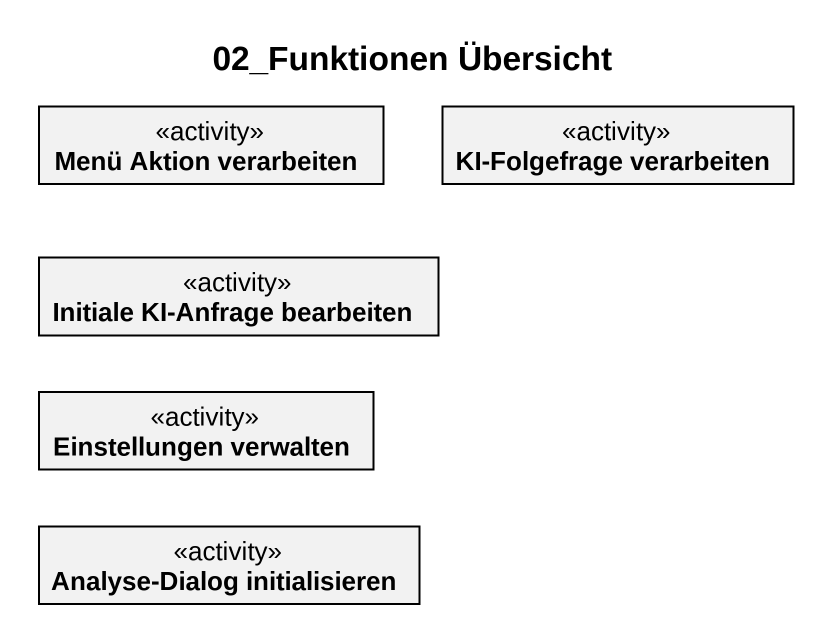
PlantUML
@startuml
title 02_Funktionen Übersicht
hide circle
hide empty members
class "Menü Aktion verarbeiten" as Menü_Aktion_verarbeiten <<activity>>
class "KI-Folgefrage verarbeiten" as KI_Folgefrage_verarbeiten <<activity>>
class "Initiale KI-Anfrage bearbeiten" as Initiale_KI_Anfrage <<activity>>
class "Einstellungen verwalten" as Einstellungen_verwalten <<activity>>
class "Analyse-Dialog initialisieren" as Analyse_Dialog <<activity>>
@enduml
